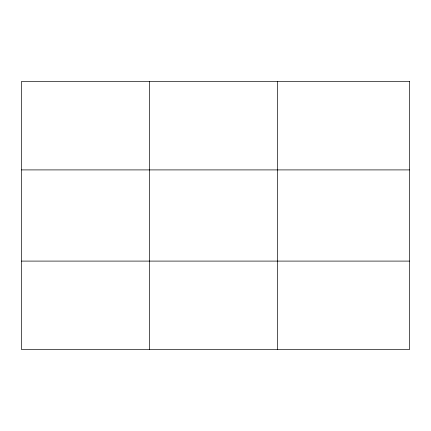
<?xml version="1.0" encoding="UTF-8"?>
<svg xmlns="http://www.w3.org/2000/svg" width="431" height="431" viewBox="0 0 431 431"><rect width="100%" height="100%" fill="white"/><g stroke="black" fill="none" stroke-linecap="round" stroke-linejoin="round"><path stroke-width="0.65" d="M149.557 81.394L149.557 349.606M277.564 81.394L277.564 349.606M21.55 169.906L409.45 169.906M21.55 261.094L409.45 261.094M409.45 81.394L409.45 349.606L21.55 349.606L21.55 81.394L409.45 81.394"/></g></svg>
